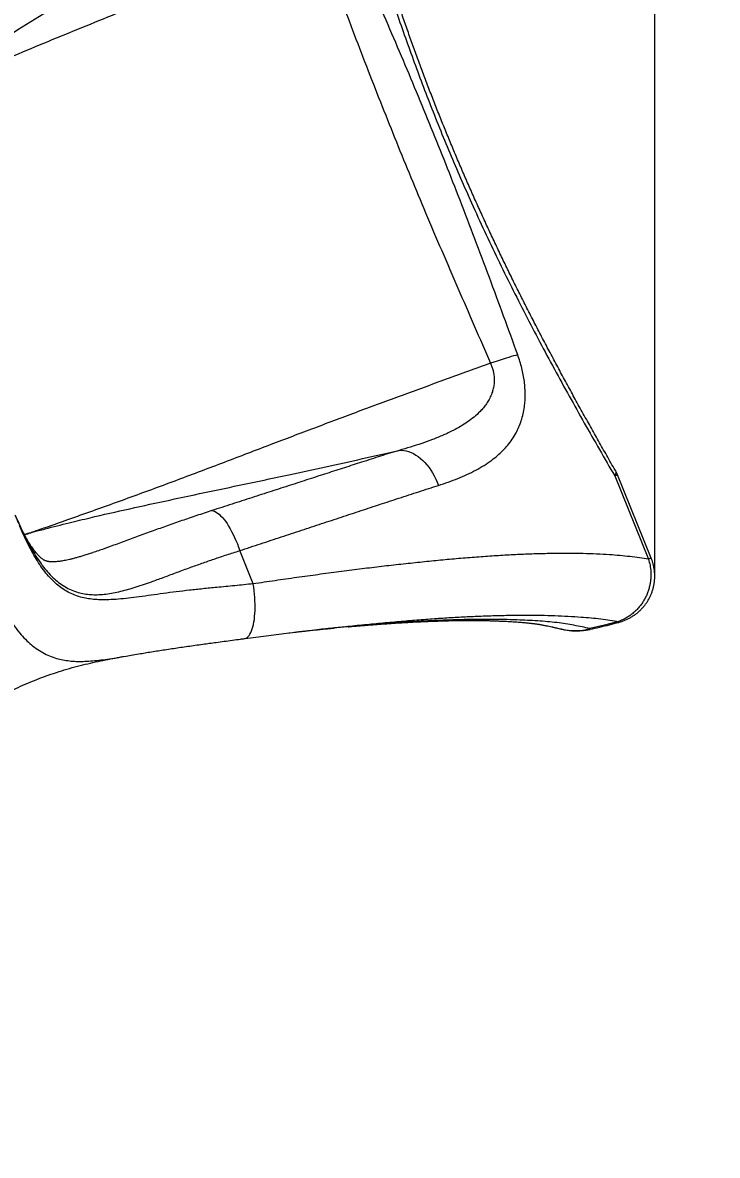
# Model space of a CAD drawing. Header units: millimetres. Extents: x -7447 to 8662, y -5576 to 6370.
# Drawn here: x 3867 to 4868, y -2960 to -1328 of the extents above; entities that cross this region are included whole.
import ezdxf

# ---------------------------------------------------------------- set-up
doc = ezdxf.new("R2010")
doc.units = ezdxf.units.MM
doc.layers.add('DiKom', color=7, linetype='Continuous')
doc.layers.add('DIKOM_ОБЪЕКТ', color=7, linetype='Continuous')
doc.styles.add('style1', font='arial.ttf', dxfattribs={"width": 0.8})
doc.dimstyles.new('1-50', dxfattribs={"dimtxt": 300, "dimasz": 200, "dimexe": 100, "dimexo": 0, "dimgap": 100, "dimtad": 1, "dimdec": 0, "dimtxsty": 'style1', "dimcen": 0, "dimclrd": 7, "dimclre": 7, "dimadec": 1, "dimazin": 2, "dimtfac": 1, "dimtdec": 0, "dimtmove": 1, "dimatfit": 3, "dimfxl": 0, "dimlwd": 25, "dimlwe": 18, "dimarcsym": 0})

# ---------------------------------------------------------------- blocks, each defined once
blk = doc.blocks.new('*D10')
at = {"color": 7, "linetype": 'Continuous', "lineweight": 18, "transparency": 16777216}
for p, q in [((-5489.7, 240.8), (-5489.7, 4573.5)), ((4778.2, -2126.8), (4778.2, 4573.5))]:
    blk.add_line(p, q, dxfattribs=at)
at = {"color": 7, "linetype": 'Continuous', "lineweight": 25, "transparency": 16777216}
blk.add_line((4578.2, 4473.5), (-5289.7, 4473.5), dxfattribs=at)
at = {"color": 7, "linetype": 'Continuous', "transparency": 16777216}
for points in [[(-5289.7, 4506.8), (-5289.7, 4440.2), (-5489.7, 4473.5)], [(4578.2, 4506.8), (4578.2, 4440.2), (4778.2, 4473.5)]]:
    blk.add_solid(points, dxfattribs=at)
at = {"layer": 'Defpoints', "color": 0, "linetype": 'Continuous', "transparency": 16777216}
for p in [(-5489.7, 4473.5), (-5489.7, 240.8), (4778.2, -2126.8)]:
    blk.add_point(p, dxfattribs=at)
at = {"color": 0, "linetype": 'Continuous', "lineweight": 15, "transparency": 16777216, "insert": (-777.3, 4726.8), "char_height": 300, "attachment_point": 5, "style": 'style1'}
blk.add_mtext('10300', dxfattribs=at)
blk = doc.blocks.new('*D11')
at = {"color": 7, "linetype": 'Continuous', "lineweight": 18, "transparency": 16777216}
for p, q in [((2045.4, 3512.3), (7772.1, 3512.3)), ((-1858.5, -4091.1), (7772.1, -4091.1))]:
    blk.add_line(p, q, dxfattribs=at)
at = {"color": 7, "linetype": 'Continuous', "lineweight": 25, "transparency": 16777216}
blk.add_line((7672.1, -3891.1), (7672.1, 3312.3), dxfattribs=at)
at = {"color": 7, "linetype": 'Continuous', "transparency": 16777216}
for points in [[(7638.8, 3312.3), (7705.4, 3312.3), (7672.1, 3512.3)], [(7638.8, -3891.1), (7705.4, -3891.1), (7672.1, -4091.1)]]:
    blk.add_solid(points, dxfattribs=at)
at = {"layer": 'Defpoints', "color": 0, "linetype": 'Continuous', "transparency": 16777216}
for p in [(2045.4, 3512.3), (7672.1, 3512.3), (-1858.5, -4091.1)]:
    blk.add_point(p, dxfattribs=at)
at = {"color": 0, "linetype": 'Continuous', "lineweight": 15, "transparency": 16777216, "insert": (7418.9, 3.2), "char_height": 300, "attachment_point": 5, "rotation": 90, "style": 'style1'}
blk.add_mtext('7600', dxfattribs=at)
blk = doc.blocks.new('*D12')
at = {"layer": 'Defpoints', "color": 0, "transparency": 16777216}
for p in [(-7446.9, 5919.7), (-7446.9, 736.9), (6905.5, -2412.7)]:
    blk.add_point(p, dxfattribs=at)
at = {"layer": 'DiKom', "color": 7, "lineweight": 18, "transparency": 16777216}
for p, q in [((-7446.9, 736.9), (-7446.9, 6019.7)), ((6905.5, -2412.7), (6905.5, 6019.7))]:
    blk.add_line(p, q, dxfattribs=at)
at = {"layer": 'DiKom', "color": 7, "lineweight": 25, "transparency": 16777216}
blk.add_line((6705.5, 5919.7), (-7246.9, 5919.7), dxfattribs=at)
at = {"layer": 'DiKom', "color": 7, "transparency": 16777216}
for points in [[(-7246.9, 5953.1), (-7246.9, 5886.4), (-7446.9, 5919.7)], [(6705.5, 5953.1), (6705.5, 5886.4), (6905.5, 5919.7)]]:
    blk.add_solid(points, dxfattribs=at)
at = {"layer": 'DiKom', "color": 0, "transparency": 16777216, "insert": (-918.3, 6173), "char_height": 300, "attachment_point": 5, "style": 'style1'}
blk.add_mtext('14300', dxfattribs=at)
blk = doc.blocks.new('*D13')
at = {"layer": 'Defpoints', "color": 0, "transparency": 16777216}
for p in [(2049.7, 5594.3), (-1141.9, -5576.4), (8561.7, -5576.4)]:
    blk.add_point(p, dxfattribs=at)
at = {"layer": 'DiKom', "color": 7, "lineweight": 18, "transparency": 16777216}
for p, q in [((2049.7, 5594.3), (8661.7, 5594.3)), ((-1141.9, -5576.4), (8661.7, -5576.4))]:
    blk.add_line(p, q, dxfattribs=at)
at = {"layer": 'DiKom', "color": 7, "lineweight": 25, "transparency": 16777216}
blk.add_line((8561.7, 5394.3), (8561.7, -5376.4), dxfattribs=at)
at = {"layer": 'DiKom', "color": 7, "transparency": 16777216}
for points in [[(8528.4, 5394.3), (8595, 5394.3), (8561.7, 5594.3)], [(8528.4, -5376.4), (8595, -5376.4), (8561.7, -5576.4)]]:
    blk.add_solid(points, dxfattribs=at)
at = {"layer": 'DiKom', "color": 0, "transparency": 16777216, "insert": (8308.5, 9), "char_height": 300, "attachment_point": 5, "rotation": 90, "style": 'style1'}
blk.add_mtext('11200', dxfattribs=at)

msp = doc.modelspace()

# ---------------------------------------------------------------- linework, layer by layer
at = {"layer": 'DIKOM_ОБЪЕКТ', "color": 7, "linetype": 'Continuous', "lineweight": 15}
for p, q in [((4720.4, -1981.1), (4769.1, -2101.2)), ((4773.1, -2099.7), (4724.4, -1979.6)), ((4199.5, -2136.7), (4180.1, -2088.8)), ((3970.1, -2091), (3968.1, -2091.7)), ((4643.7, -2201.8), (4643.3, -2201.7)), ((4684.7, -2201.1), (4684.7, -2201.1)), ((4252, -2207.2), (4268.2, -2205.3)), ((4025.1, -2239.2), (4025.6, -2239.1))]:
    msp.add_line(p, q, dxfattribs=at)
at = {"layer": 'DIKOM_ОБЪЕКТ', "color": 7, "linetype": 'Continuous', "lineweight": 15, "flags": 128}
for points in [[(4580.7, -1806.6), (4577.8, -1807.4), (4574.7, -1808.3), (4571.3, -1809.3), (4567.6, -1810.4), (4563.8, -1811.6), (4559.7, -1812.9), (4555.4, -1814.3), (4550.9, -1815.8), (4546.3, -1817.3), (4541.6, -1818.9)], [(4409.7, -1944.3), (4413.1, -1944.2), (4416.5, -1944.5), (4420, -1945.1), (4423.4, -1946.1), (4426.9, -1947.4), (4430.4, -1949), (4433.8, -1951), (4437.2, -1953.2), (4440.5, -1955.8), (4443.8, -1958.7), (4446.9, -1961.8), (4449.9, -1965.3), (4452.8, -1968.9), (4455.5, -1972.8), (4458, -1976.9), (4460.4, -1981.1), (4462.6, -1985.6), (4464.6, -1990.1), (4466.4, -1994.8)], [(4721.4, -1973.5), (4721.5, -1973.7), (4721.9, -1974.8), (4722, -1976.2), (4721.8, -1977.7), (4721.3, -1979.3), (4720.4, -1981.1)], [(4139.9, -2031.1), (4141.8, -2031.4), (4143.8, -2032.1), (4145.9, -2033.2), (4148.1, -2034.6), (4150.3, -2036.3), (4152.5, -2038.4), (4154.8, -2040.8), (4157.1, -2043.5), (4159.4, -2046.5), (4161.7, -2049.8), (4164, -2053.4), (4166.2, -2057.2), (4168.4, -2061.2), (4170.6, -2065.5), (4172.6, -2069.9), (4174.6, -2074.4), (4176.6, -2079.1), (4178.4, -2083.9), (4180.1, -2088.8)], [(4186.8, -2215.4), (4187.5, -2215.3), (4189.1, -2214.7), (4190.6, -2213.8), (4192.1, -2212.6), (4193.4, -2211), (4194.7, -2209.1), (4195.9, -2206.9), (4197, -2204.4), (4198.1, -2201.6), (4199, -2198.5), (4199.8, -2195.2), (4200.5, -2191.6), (4201.1, -2187.8), (4201.5, -2183.7), (4201.9, -2179.5), (4202.1, -2175.1), (4202.2, -2170.6), (4202.2, -2165.9), (4202, -2161.2), (4201.8, -2156.3), (4201.4, -2151.5), (4200.9, -2146.5), (4200.3, -2141.6), (4199.5, -2136.7)], [(4726.1, -2190.8), (4705.5, -2196.2), (4684.7, -2201.1), (4684.7, -2201.1)]]:
    msp.add_lwpolyline(points, dxfattribs=at)
at = {"layer": 'DIKOM_ОБЪЕКТ', "color": 7, "linetype": 'Continuous', "lineweight": 15}
for centre, radius, start, end in [((4678.1, -1998.4), 50, 22.0666, 29.8015), ((4741.3, -2030.7), 53.8, 108.2575, 112.7519), ((4793.5, -2160.3), 64, 108.6127, 112.3967), ((4662.7, -2122.2), 81.8, 256.5609, 285.51), ((4728.9, -2190.2), 2.8, 191.6007, 220.5345)]:
    msp.add_arc(centre, radius, start, end, dxfattribs=at)
for points, knots in [([(4301.4, -947.5), (4304.3, -959), (4310.1, -982.2), (4318.9, -1017.1), (4328.1, -1052.1), (4337.5, -1087.4), (4347.3, -1122.8), (4357.4, -1158.3), (4367.9, -1193.9), (4378.8, -1229.6), (4390.1, -1265.3), (4401.8, -1300.9), (4414, -1336.6), (4426.6, -1372.1), (4439.7, -1407.6), (4453.4, -1443.4), (4467.7, -1479.4), (4482.7, -1515.8), (4498.2, -1551.9), (4514.8, -1589.6), (4532.7, -1628.6), (4551.9, -1668.9), (4571.6, -1708.9), (4591.7, -1748.5), (4612.3, -1788), (4633.4, -1827.2), (4654.9, -1866.3), (4676.6, -1905), (4698.5, -1943.3), (4713.1, -1968.5), (4720.4, -1981.1)], [0, 0, 0, 0, 0.032973, 0.065949, 0.098921, 0.13202, 0.165123, 0.198222, 0.231441, 0.26467, 0.297898, 0.331117, 0.364342, 0.397577, 0.430811, 0.464036, 0.498546, 0.533067, 0.567588, 0.602098, 0.641501, 0.680928, 0.720363, 0.759792, 0.799198, 0.839343, 0.879508, 0.919682, 0.959851, 1, 1, 1, 1]), ([(4721.4, -1973.5), (4720.8, -1972.4), (4716.1, -1964.3), (4707.5, -1949.1), (4695.6, -1928.2), (4683.9, -1907.3), (4672.3, -1886.4), (4660.8, -1865.6), (4649.5, -1844.9), (4638.4, -1824.2), (4627.4, -1803.6), (4616.5, -1783.1), (4605.8, -1762.5), (4595.3, -1742.1), (4585, -1721.6), (4574.8, -1701.2), (4564.8, -1680.8), (4555, -1660.5), (4545.3, -1640.1), (4535.9, -1619.8), (4526.6, -1599.5), (4517.4, -1579.2), (4508.4, -1558.8), (4499.5, -1538.3), (4490.8, -1517.9), (4482.3, -1497.4), (4473.9, -1477), (4465.7, -1456.5), (4457.7, -1436), (4449.7, -1415.3), (4441.9, -1394.6), (4434.3, -1373.8), (4426.7, -1352.9), (4419.3, -1332), (4412.1, -1311), (4405, -1290), (4398, -1268.9), (4391.1, -1247.6), (4384.3, -1226.2), (4377.6, -1204.5), (4370.9, -1182.7), (4364.3, -1160.7), (4357.9, -1138.5), (4351.5, -1116.3), (4345.2, -1093.9), (4338.9, -1071.5), (4332.8, -1049.1), (4326.8, -1026.6), (4320.8, -1003.9), (4314.9, -981.1), (4310.4, -963.9), (4308, -954.3), (4307.5, -952.4)], [0, 0, 0, 0, 0.003539, 0.026156, 0.048463, 0.070456, 0.092394, 0.114132, 0.135688, 0.157071, 0.178285, 0.19934, 0.220241, 0.240997, 0.261615, 0.282103, 0.302469, 0.322721, 0.342867, 0.362916, 0.382792, 0.402669, 0.422554, 0.442412, 0.462218, 0.481946, 0.501572, 0.521152, 0.540833, 0.560536, 0.580268, 0.600035, 0.619843, 0.639698, 0.659604, 0.679373, 0.699279, 0.719379, 0.739666, 0.760131, 0.780765, 0.801557, 0.822495, 0.843567, 0.864758, 0.886054, 0.907438, 0.928893, 0.950413, 0.972299, 0.994568, 1, 1, 1, 1]), ([(4580.7, -1806.6), (4573.9, -1788), (4560.4, -1750.8), (4539.8, -1695), (4518.8, -1639.3), (4498, -1584.8), (4477.1, -1531.6), (4456.2, -1479.6), (4434.9, -1427.8), (4413.1, -1376.1), (4391, -1324.6), (4368.6, -1273.1), (4345.9, -1221.8), (4330.6, -1187.7), (4322.9, -1170.6)], [0, 0, 0, 0, 0.086672, 0.173345, 0.260051, 0.346756, 0.428263, 0.509769, 0.591355, 0.672943, 0.75469, 0.836438, 0.918218, 1, 1, 1, 1]), ([(3639.3, -1471.4), (3639.4, -1471.4), (3640.1, -1471.1), (3643.8, -1469.4), (3653.1, -1465), (3667.6, -1458.3), (3688.9, -1448.5), (3714.2, -1436.9), (3743.4, -1423.7), (3772.6, -1410.8), (3801.7, -1398.1), (3837.3, -1382.8), (3879.4, -1365.1), (3928.2, -1345), (3978, -1324.7), (4028.8, -1303.7), (4080.5, -1282), (4132.1, -1259.8), (4183.7, -1236.9), (4235.1, -1213.3), (4269.1, -1196.9), (4286.1, -1188.7)], [0, 0, 0, 0, 0.000323, 0.002931, 0.016878, 0.043109, 0.06934, 0.114515, 0.159702, 0.204905, 0.250114, 0.295307, 0.370852, 0.446399, 0.521945, 0.601613, 0.6813, 0.76099, 0.840673, 0.920343, 1, 1, 1, 1]), ([(4286.1, -1188.7), (4299.1, -1223.5), (4318.7, -1275.7), (4345, -1345.2), (4365, -1397.1), (4385.2, -1448.7), (4405.7, -1499.9), (4426.6, -1551.1), (4448.4, -1603.2), (4471, -1656.4), (4502.2, -1728.7), (4525.8, -1782.8), (4541.6, -1818.9)], [0, 0, 0, 0, 0.163916, 0.24588, 0.327844, 0.408977, 0.490111, 0.5713, 0.65249, 0.73936, 0.826231, 1, 1, 1, 1]), ([(4095.3, -1195.9), (4080.9, -1204.4), (4052.3, -1221.4), (4009.3, -1247.1), (3963.9, -1274.4), (3916.3, -1303.7), (3866.6, -1334.7), (3816.8, -1365.9), (3766.8, -1397), (3722.5, -1424), (3686, -1445.5), (3663.8, -1458), (3650.2, -1465.5), (3644.3, -1468.8), (3640.6, -1470.7), (3639.4, -1471.4), (3639.3, -1471.4)], [0, 0, 0, 0, 0.094708, 0.18942, 0.284126, 0.394178, 0.504246, 0.614325, 0.724401, 0.83446, 0.905096, 0.96168, 0.976909, 0.992336, 0.999492, 1, 1, 1, 1]), ([(4466.4, -1994.8), (4471.2, -1993.2), (4480.7, -1990.1), (4494.4, -1984.9), (4507.6, -1979.2), (4520.2, -1973), (4532.2, -1966.1), (4542.6, -1959), (4551.6, -1951.8), (4559.3, -1944.7), (4566.4, -1936.9), (4572.8, -1928.5), (4578.1, -1919.7), (4582.5, -1910.7), (4585.9, -1901.6), (4588.6, -1891.9), (4590.4, -1882.2), (4591.3, -1872.9), (4591.6, -1864), (4591.2, -1854.7), (4590.3, -1845.3), (4588.8, -1835.7), (4586.7, -1826), (4584, -1816.3), (4581.8, -1809.8), (4580.7, -1806.6)], [0, 0, 0, 0, 0.05981, 0.119754, 0.179729, 0.239655, 0.29949, 0.359227, 0.405994, 0.452896, 0.499798, 0.546612, 0.593305, 0.633251, 0.673319, 0.713344, 0.753229, 0.784306, 0.815492, 0.846655, 0.877703, 0.908211, 0.938857, 0.969498, 1, 1, 1, 1]), ([(4541.6, -1818.9), (4520.3, -1826.6), (4477.6, -1841.9), (4413.9, -1865.1), (4350.6, -1888.5), (4287.5, -1912.2), (4223.2, -1936.6), (4157.8, -1961.6), (4101.9, -1982.8), (4057, -1999.4), (4023.2, -2011.8), (3989.2, -2024.1), (3958.8, -2035), (3929, -2045.5), (3907.2, -2053.1), (3890.7, -2058.9), (3884.2, -2061.1), (3880.7, -2062.3), (3879.6, -2062.8), (3879.2, -2062.9), (3879.1, -2062.9)], [0, 0, 0, 0, 0.095685, 0.191379, 0.287078, 0.382776, 0.478465, 0.580881, 0.683297, 0.734529, 0.785766, 0.836996, 0.888218, 0.92225, 0.969666, 0.984534, 0.994793, 0.998319, 0.999721, 1, 1, 1, 1]), ([(4541.6, -1818.9), (4542.3, -1820.6), (4543.6, -1823.9), (4545.1, -1829), (4546.3, -1835), (4546.9, -1841.6), (4546.6, -1848.7), (4545.5, -1855.3), (4544, -1860.4), (4542.1, -1865.5), (4539.6, -1870.9), (4535.7, -1877.2), (4531.3, -1883), (4525.4, -1889.5), (4517.9, -1896.4), (4508.4, -1903.5), (4498.4, -1909.8), (4486.7, -1916.2), (4473.3, -1922.6), (4458, -1928.8), (4442.3, -1934.4), (4426.2, -1939.6), (4415.2, -1942.7), (4409.7, -1944.3)], [0, 0, 0, 0, 0.02167, 0.043409, 0.065077, 0.097488, 0.128178, 0.159023, 0.189783, 0.202162, 0.239339, 0.276659, 0.314057, 0.351337, 0.411921, 0.472654, 0.533475, 0.59418, 0.675237, 0.756384, 0.837614, 0.91886, 1, 1, 1, 1]), ([(3879.1, -2062.9), (3879.4, -2062.9), (3880.5, -2062.5), (3884.2, -2061.5), (3890.8, -2059.8), (3908, -2055.2), (3932.7, -2049), (3973.4, -2039.2), (4021.6, -2028.3), (4079.1, -2015.8), (4136.4, -2003.6), (4193.7, -1991.6), (4249.6, -1979.8), (4304, -1968), (4356.9, -1956.3), (4392.1, -1948.3), (4409.7, -1944.3)], [0, 0, 0, 0, 0.001349, 0.006781, 0.020726, 0.038563, 0.10422, 0.160337, 0.268038, 0.375757, 0.483493, 0.59123, 0.698946, 0.799296, 0.899649, 1, 1, 1, 1]), ([(4409.7, -1944.3), (4405.3, -1945.7), (4396.6, -1948.4), (4383.1, -1952.6), (4369.5, -1957), (4352.2, -1962.5), (4331, -1969.3), (4305.7, -1977.5), (4279.7, -1985.9), (4253, -1994.5), (4225.6, -2003.4), (4197.5, -2012.5), (4169, -2021.7), (4149.6, -2028), (4139.9, -2031.1)], [0, 0, 0, 0, 0.055046, 0.110093, 0.165236, 0.220378, 0.316733, 0.413152, 0.509572, 0.605927, 0.704411, 0.80296, 0.901513, 1, 1, 1, 1]), ([(4180.1, -2088.8), (4190.1, -2085.5), (4210.3, -2078.8), (4240, -2069), (4269.2, -2059.4), (4298.2, -2049.8), (4326.8, -2040.4), (4354.9, -2031.1), (4382.5, -2022), (4405.4, -2014.5), (4423.9, -2008.5), (4438.3, -2003.8), (4452.5, -1999.2), (4461.8, -1996.3), (4466.4, -1994.8)], [0, 0, 0, 0, 0.096505, 0.193073, 0.289641, 0.386146, 0.484732, 0.583384, 0.682037, 0.780623, 0.835421, 0.890219, 0.94511, 1, 1, 1, 1]), ([(3968.1, -2091.7), (3968, -2091.8), (3965.7, -2092.6), (3961.5, -2093.9), (3955.5, -2095.8), (3949.9, -2097.5), (3944.6, -2099), (3939.7, -2100.4), (3935.1, -2101.5), (3930.8, -2102.4), (3927, -2103.2), (3923.4, -2103.8), (3920.1, -2104.3), (3917.1, -2104.6), (3914.3, -2104.8), (3911.8, -2104.9), (3909.6, -2105), (3907.7, -2104.9), (3906.1, -2104.8), (3904.6, -2104.6), (3903.1, -2104.3), (3901.7, -2103.9), (3900.4, -2103.5), (3899.3, -2103.1), (3898, -2102.4), (3896.8, -2101.6), (3895.5, -2100.8), (3894.1, -2099.7), (3892.8, -2098.5), (3891.3, -2097.2), (3889.7, -2095.5), (3887.9, -2093.6), (3886, -2091.3), (3884.1, -2088.9), (3882.2, -2086.2), (3880.2, -2083.4), (3878, -2080.1), (3875.8, -2076.5), (3873.5, -2072.6), (3871.1, -2068.3), (3868.7, -2063.7), (3866.2, -2058.8), (3863.7, -2053.6), (3861.1, -2048.1), (3858.7, -2042.7), (3857.2, -2039.1), (3856.5, -2037.6)], [0, 0, 0, 0, 0.001167, 0.027181, 0.05266, 0.077568, 0.101881, 0.125586, 0.148681, 0.171174, 0.193086, 0.214447, 0.235338, 0.256682, 0.277901, 0.29917, 0.32064, 0.342524, 0.361623, 0.381363, 0.409124, 0.43796, 0.468515, 0.501689, 0.533832, 0.560616, 0.584986, 0.607799, 0.629343, 0.649427, 0.670718, 0.692342, 0.714288, 0.73652, 0.755759, 0.775688, 0.797488, 0.819441, 0.841614, 0.86406, 0.886823, 0.90994, 0.933441, 0.957352, 0.981692, 1, 1, 1, 1]), ([(3857, -2038.8), (3859, -2043.5), (3863.1, -2052.9), (3869.4, -2066.3), (3875.9, -2079.1), (3882.8, -2091.2), (3889.9, -2102.4), (3897.3, -2112.6), (3904.9, -2121.6), (3912.8, -2129.5), (3921.2, -2136.4), (3930.1, -2142.1), (3939.6, -2146.6), (3949, -2149.7), (3958.3, -2151.5), (3967.5, -2152.3), (3977.1, -2152.3), (3987.1, -2151.4), (3997.6, -2149.7), (4008.4, -2147.4), (4019.5, -2144.5), (4030.8, -2141.1), (4042.6, -2137.2), (4056.2, -2132.4), (4071.8, -2126.7), (4089.7, -2120), (4107.6, -2113.4), (4125.4, -2107), (4143.1, -2100.8), (4161.3, -2094.7), (4173.8, -2090.8), (4180.1, -2088.8)], [0, 0, 0, 0, 0.034392, 0.068804, 0.103193, 0.138469, 0.173771, 0.209042, 0.243201, 0.277391, 0.311546, 0.347044, 0.382585, 0.418083, 0.448382, 0.478707, 0.50901, 0.540129, 0.57127, 0.602393, 0.632975, 0.663587, 0.694203, 0.72479, 0.766756, 0.808756, 0.850722, 0.88785, 0.924977, 0.962489, 1, 1, 1, 1]), ([(4139.9, -2031.1), (4132.6, -2033.5), (4118, -2038.3), (4096.6, -2045.6), (4075.6, -2053), (4054.6, -2060.5), (4033.8, -2068.1), (4013.2, -2075.7), (3994.8, -2082.4), (3980.4, -2087.6), (3972.9, -2090.1), (3970.1, -2091)], [0, 0, 0, 0, 0.118234, 0.236468, 0.355474, 0.474481, 0.599624, 0.724823, 0.849956, 0.945682, 1, 1, 1, 1]), ([(4199.5, -2136.7), (4195, -2137.1), (4186.1, -2138), (4172.9, -2139.3), (4159.8, -2140.6), (4144.4, -2142.1), (4126.8, -2143.8), (4107.3, -2145.9), (4088.3, -2148.1), (4069.9, -2150.6), (4052.1, -2153), (4035.4, -2155.3), (4019.8, -2157.3), (4005.2, -2158.8), (3992.4, -2159.6), (3981.2, -2159.7), (3971.4, -2159.3), (3962, -2158.2), (3952.8, -2156.4), (3943.7, -2153.6), (3934.8, -2149.8), (3926.3, -2144.9), (3918, -2138.9), (3910.1, -2131.7), (3902.5, -2123.4), (3895.3, -2114.1), (3888.3, -2103.7), (3881.6, -2092.3), (3875.1, -2079.9), (3868.7, -2066.6), (3864.6, -2057.2), (3862.5, -2052.4)], [0, 0, 0, 0, 0.025351, 0.050703, 0.076157, 0.101611, 0.142062, 0.182542, 0.222991, 0.26452, 0.306081, 0.347613, 0.387211, 0.426836, 0.466431, 0.496923, 0.527447, 0.557965, 0.588448, 0.621549, 0.654677, 0.687774, 0.721963, 0.756185, 0.790375, 0.824794, 0.859244, 0.893667, 0.929101, 0.964562, 1, 1, 1, 1]), ([(3879.1, -2062.9), (3879, -2062.9), (3878.9, -2063), (3875.8, -2063.9), (3872.8, -2064.7), (3869.8, -2065.6), (3869.7, -2065.7)], [0, 0, 0, 0, 0.027559, 0.02914, 0.98977, 1, 1, 1, 1]), ([(3869.9, -2066), (3870, -2066), (3872.9, -2065), (3876, -2063.9), (3879, -2062.9), (3879.1, -2062.9)], [0, 0, 0, 0, 0.011446, 0.975717, 1, 1, 1, 1]), ([(4769.1, -2101.2), (4764.8, -2100.5), (4756.2, -2099.1), (4742.4, -2097.4), (4727.9, -2095.9), (4712, -2094.6), (4694.4, -2093.7), (4675.1, -2093), (4655, -2092.8), (4634.1, -2092.9), (4612.2, -2093.3), (4589.2, -2094.1), (4565.3, -2095.3), (4540.6, -2096.8), (4515.1, -2098.7), (4489.2, -2100.8), (4462.9, -2103.3), (4436.3, -2106), (4409, -2108.9), (4381.1, -2112.1), (4352.5, -2115.6), (4323.1, -2119.4), (4292.9, -2123.4), (4262.2, -2127.6), (4231.1, -2132), (4210, -2135.2), (4199.5, -2136.7)], [0, 0, 0, 0, 0.036007, 0.072014, 0.108137, 0.14426, 0.186422, 0.228618, 0.270826, 0.313021, 0.355183, 0.398568, 0.441991, 0.485427, 0.52885, 0.572235, 0.614372, 0.656544, 0.698728, 0.7409, 0.783037, 0.826404, 0.869809, 0.913228, 0.956633, 1, 1, 1, 1]), ([(4769.1, -2101.2), (4769.9, -2104.1), (4771.6, -2109.9), (4772.5, -2117.7), (4772.7, -2124.3), (4772.4, -2129.6), (4771.7, -2134.9), (4770.7, -2140.3), (4769.2, -2145.7), (4767.2, -2151.1), (4764.8, -2156.4), (4761.9, -2161.5), (4758.6, -2166.5), (4754.8, -2171.2), (4750.6, -2175.6), (4746.1, -2179.6), (4741.5, -2183.1), (4736.6, -2186.1), (4731.5, -2188.7), (4727.9, -2190.1), (4726.1, -2190.8)], [0, 0, 0, 0, 0.08174, 0.164914, 0.212404, 0.259891, 0.308532, 0.357172, 0.408409, 0.459646, 0.512336, 0.565024, 0.619597, 0.674167, 0.730479, 0.786793, 0.839336, 0.891882, 0.94594, 1, 1, 1, 1]), ([(4726.7, -2192), (4728, -2191.6), (4730.8, -2190.8), (4735, -2189.2), (4739.4, -2187.2), (4743.7, -2184.9), (4747.8, -2182.3), (4751.7, -2179.5), (4755.4, -2176.5), (4758.8, -2173.2), (4762, -2169.6), (4765, -2165.9), (4767.6, -2162), (4770, -2157.9), (4772.1, -2153.8), (4773.9, -2149.4), (4775.4, -2145), (4776.5, -2140.5), (4777.4, -2135.9), (4777.9, -2131.4), (4778.2, -2126.8), (4778.1, -2122.1), (4777.7, -2117.5), (4777, -2113), (4776, -2108.5), (4774.7, -2104.1), (4773.7, -2101.1), (4773.1, -2099.7), (4773.1, -2099.7)], [0, 0, 0, 0, 0.03333, 0.074602, 0.116101, 0.157772, 0.199495, 0.240837, 0.281187, 0.321865, 0.362783, 0.403827, 0.444735, 0.484309, 0.523962, 0.563991, 0.604289, 0.64471, 0.683942, 0.722966, 0.762409, 0.802231, 0.842277, 0.881319, 0.920322, 0.959753, 0.999591, 1, 1, 1, 1]), ([(3814.9, -2122.9), (3817.2, -2128.3), (3821.9, -2139.2), (3829.2, -2154.3), (3836.6, -2168.6), (3844.4, -2181.9), (3852.5, -2194.2), (3860.7, -2205.1), (3869.1, -2214.6), (3877.6, -2222.8), (3886.6, -2229.9), (3896, -2235.9), (3905.8, -2240.6), (3915.5, -2244), (3925.1, -2246.3), (3934.4, -2247.7), (3944.1, -2248.4), (3954.3, -2248.4), (3965.2, -2247.9), (3976.8, -2246.7), (3989.1, -2245.1), (4002.3, -2243.1), (4011.4, -2241.6), (4016.4, -2240.7), (4016.4, -2240.7)], [0, 0, 0, 0, 0.050601, 0.101234, 0.151833, 0.203721, 0.255647, 0.307533, 0.357276, 0.407053, 0.456797, 0.507781, 0.5588, 0.609787, 0.652315, 0.694878, 0.737441, 0.779969, 0.823668, 0.867411, 0.911148, 0.954841, 0.999944, 1, 1, 1, 1]), ([(4268.2, -2205.3), (4269, -2205.2), (4279.2, -2204), (4298.3, -2201.8), (4325.7, -2198.8), (4352.9, -2196), (4379.9, -2193.4), (4406.3, -2191), (4432.2, -2188.8), (4457.4, -2186.9), (4481.7, -2185.3), (4505.2, -2184), (4528.2, -2183), (4550.5, -2182.2), (4572.3, -2181.8), (4593.6, -2181.6), (4614.3, -2181.8), (4634.3, -2182.3), (4653.5, -2183.2), (4670.9, -2184.3), (4686.5, -2185.6), (4700.3, -2187), (4713.7, -2188.7), (4722, -2190.1), (4726.1, -2190.8)], [0, 0, 0, 0, 0.004258, 0.052458, 0.100618, 0.150177, 0.199779, 0.249396, 0.298999, 0.348558, 0.396924, 0.445329, 0.493747, 0.542153, 0.590519, 0.640258, 0.690035, 0.739833, 0.789626, 0.839377, 0.879464, 0.919551, 0.959776, 1, 1, 1, 1]), ([(4258.6, -2206.4), (4259.5, -2206.3), (4261.1, -2206.1), (4263.5, -2205.8), (4266, -2205.5), (4268.8, -2205.2), (4271.6, -2204.9), (4274.1, -2204.6), (4276.7, -2204.3), (4281.3, -2203.8), (4285.9, -2203.3), (4289.8, -2202.9), (4291.1, -2202.8), (4291.6, -2202.7), (4291.7, -2202.7), (4291.7, -2202.7)], [0, 0, 0, 0, 0.07117, 0.13281, 0.199832, 0.281203, 0.365501, 0.432074, 0.498466, 0.582, 0.83477, 0.896341, 0.927455, 0.96266, 1, 1, 1, 1]), ([(4288.5, -2203.1), (4291, -2202.8), (4296.2, -2202.3), (4304.7, -2201.4), (4311.4, -2200.8), (4315.3, -2200.4), (4316.1, -2200.3)], [0, 0, 0, 0, 0.270718, 0.575835, 0.915494, 1, 1, 1, 1]), ([(4684.6, -2201), (4680.9, -2200.2), (4673.4, -2198.6), (4661.8, -2196.3), (4649.7, -2194.3), (4637.1, -2192.5), (4623.6, -2191.1), (4609.4, -2190.1), (4594.9, -2189.2), (4578.6, -2188.5), (4560.5, -2188), (4540.4, -2187.8), (4519.6, -2187.9), (4498.3, -2188.3), (4475.5, -2189), (4451.3, -2190.1), (4425.5, -2191.5), (4399.1, -2193.3), (4372.2, -2195.3), (4344.7, -2197.6), (4317.9, -2200.1), (4300, -2201.9), (4291.7, -2202.7)], [0, 0, 0, 0, 0.042415, 0.084763, 0.127027, 0.169214, 0.211368, 0.253519, 0.295644, 0.337727, 0.390559, 0.443294, 0.495917, 0.548417, 0.60081, 0.659184, 0.717454, 0.775602, 0.833608, 0.891466, 0.949219, 1, 1, 1, 1]), ([(4336, -2198.5), (4338.5, -2198.3), (4343.8, -2197.8), (4351.7, -2197.1), (4359.6, -2196.5), (4366.9, -2195.9), (4373.5, -2195.4), (4379.5, -2194.9), (4384.9, -2194.5), (4389.7, -2194.2), (4393.2, -2193.9), (4395.6, -2193.8), (4397.4, -2193.6), (4399.5, -2193.5), (4402.6, -2193.3), (4406.7, -2193), (4411.3, -2192.7), (4415.8, -2192.5), (4420, -2192.2), (4424, -2192), (4427.5, -2191.8), (4430.8, -2191.6), (4433.6, -2191.5), (4436.1, -2191.4), (4438.3, -2191.3), (4440.6, -2191.2), (4443.2, -2191), (4446.6, -2190.9), (4450.9, -2190.7), (4455.7, -2190.5), (4460.7, -2190.3), (4465.2, -2190.2), (4469.2, -2190), (4472.6, -2189.9), (4475.5, -2189.8), (4478.1, -2189.8), (4481, -2189.7), (4484.4, -2189.6), (4488.8, -2189.5), (4494, -2189.5), (4499.8, -2189.4), (4506.2, -2189.3), (4512.7, -2189.3), (4519.3, -2189.3), (4525.5, -2189.4), (4531.7, -2189.5), (4537.7, -2189.6), (4543.6, -2189.8), (4549.1, -2190), (4554.5, -2190.2), (4559.6, -2190.4), (4564.4, -2190.6), (4569.2, -2190.9), (4574.1, -2191.2), (4579, -2191.5), (4583.6, -2191.9), (4587.4, -2192.2), (4590.8, -2192.5), (4594, -2192.8), (4596.9, -2193.1), (4599.3, -2193.3), (4601.2, -2193.6), (4603.3, -2193.8), (4605.3, -2194.1), (4607.1, -2194.3), (4608.4, -2194.5), (4609.4, -2194.7), (4610.4, -2194.8), (4611.5, -2195), (4613, -2195.3), (4614.9, -2195.6), (4617.9, -2196.1), (4621.6, -2196.9), (4625.9, -2197.7), (4629, -2198.4), (4631.2, -2198.9), (4632.5, -2199.2), (4634.1, -2199.6), (4636, -2200), (4638.5, -2200.6), (4641.1, -2201.2), (4642.9, -2201.7), (4643.7, -2201.9)], [0, 0, 0, 0, 0.018131, 0.038453, 0.058223, 0.076256, 0.092552, 0.107108, 0.121345, 0.133398, 0.143264, 0.148055, 0.15209, 0.1571, 0.164492, 0.176364, 0.189073, 0.201048, 0.212289, 0.222797, 0.232561, 0.241064, 0.248739, 0.255585, 0.261603, 0.267034, 0.274092, 0.283316, 0.294702, 0.309783, 0.323732, 0.336553, 0.348173, 0.35799, 0.365877, 0.372794, 0.381189, 0.391182, 0.402772, 0.419645, 0.437224, 0.455481, 0.47765, 0.49779, 0.517313, 0.536912, 0.557313, 0.577054, 0.594911, 0.613625, 0.631666, 0.648377, 0.664455, 0.682581, 0.7017, 0.718849, 0.734085, 0.745887, 0.759043, 0.773667, 0.782445, 0.791253, 0.800832, 0.812152, 0.820758, 0.827336, 0.8319, 0.8361, 0.841166, 0.849108, 0.858529, 0.868756, 0.893471, 0.915711, 0.935767, 0.941375, 0.947475, 0.955039, 0.964074, 0.974581, 0.989782, 1, 1, 1, 1]), ([(4643.3, -2201.7), (4644.4, -2202), (4645.7, -2202.3), (4647, -2202.6), (4647.2, -2202.6)], [0, 0, 0, 0, 0.841677, 1, 1, 1, 1]), ([(4647.5, -2202.7), (4649, -2202.9), (4652.2, -2203.5), (4657.2, -2204.1), (4662.5, -2204.4), (4667.7, -2204.3), (4672.9, -2204), (4678.1, -2203.4), (4682.1, -2202.8), (4684.4, -2202.3), (4684.9, -2202.2)], [0, 0, 0, 0, 0.116601, 0.262025, 0.402621, 0.538474, 0.676158, 0.815964, 0.958416, 1, 1, 1, 1]), ([(4684.7, -2201.1), (4684.6, -2201.1), (4684.6, -2201), (4684.6, -2201), (4684.6, -2201)], [0, 0, 0, 0, 0.778542, 1, 1, 1, 1]), ([(4685.1, -2202.1), (4685.1, -2202.1), (4685.1, -2202.2), (4684.9, -2201.8), (4684.7, -2201.3), (4684.7, -2201.1)], [0, 0, 0, 0, 0.226131, 0.613065, 1, 1, 1, 1]), ([(4685.1, -2202.1), (4689.7, -2201.1), (4699, -2199), (4712.7, -2195.7), (4722, -2193.3), (4726.6, -2192), (4726.7, -2192)], [0, 0, 0, 0, 0.325465, 0.671202, 0.986655, 1, 1, 1, 1]), ([(4016.4, -2240.7), (4019.6, -2240.1), (4026.5, -2238.9), (4036.4, -2237.3), (4046, -2235.6), (4055.3, -2234.1), (4064.9, -2232.6), (4074.7, -2231.1), (4084.7, -2229.6), (4094.9, -2228.1), (4105.3, -2226.6), (4116, -2225.1), (4126.3, -2223.6), (4136.3, -2222.3), (4146.6, -2220.9), (4157.6, -2219.4), (4169.4, -2217.8), (4179.2, -2216.5), (4185, -2215.8), (4186.8, -2215.5)], [0, 0, 0, 0, 0.066136, 0.138514, 0.194863, 0.254322, 0.313895, 0.373614, 0.433511, 0.49362, 0.553973, 0.614605, 0.675546, 0.727449, 0.781267, 0.844488, 0.907809, 0.971206, 1, 1, 1, 1]), ([(4186.8, -2215.4), (4188.5, -2215.2), (4195.2, -2214.3), (4206.9, -2212.8), (4221.7, -2210.9), (4236.4, -2209.1), (4246.5, -2207.8), (4251.7, -2207.2), (4252.1, -2207.2)], [0, 0, 0, 0, 0.075697, 0.304426, 0.530852, 0.75527, 0.980529, 1, 1, 1, 1]), ([(3841.8, -2295.1), (3844.6, -2293.7), (3852, -2289.9), (3864, -2284.3), (3877.7, -2278.4), (3891, -2273), (3904.9, -2267.9), (3919.5, -2263), (3934.8, -2258.4), (3949.9, -2254.3), (3964.8, -2250.8), (3979.3, -2247.6), (3993.4, -2244.8), (4004.5, -2242.7), (4010.9, -2241.6), (4012.7, -2241.3)], [0, 0, 0, 0, 0.052143, 0.137012, 0.218291, 0.296772, 0.373126, 0.462689, 0.550647, 0.637438, 0.723171, 0.807236, 0.888854, 0.967346, 1, 1, 1, 1])]:
    msp.add_open_spline(points, degree=3, knots=knots, dxfattribs=at)

# ---------------------------------------------------------------- dimensions: what is measured, and where the dimension line sits
at = {"color": 7, "linetype": 'Continuous', "lineweight": 15}
for base, p1, p2, angle, text, picture, middle in [((-5489.7, 4473.5), (4778.2, -2126.8), (-5489.7, 240.8), 180, '10300', '*D10', (-777.3, 4473.5)), ((7672.1, 3512.3), (-1858.5, -4091.1), (2045.4, 3512.3), 270, '7600', '*D11', (7672.1, 3.2))]:
    dim = msp.add_linear_dim(base=base, p1=p1, p2=p2, angle=angle, text=text, dimstyle='1-50', dxfattribs=at)
    dim.commit()
    dim.dimension.update_dxf_attribs({"geometry": picture, "text_midpoint": middle, "dimtype": 160})
at = {"layer": 'DiKom'}
for base, p1, p2, angle, text, picture, middle in [((-7446.9, 5919.7), (6905.5, -2412.7), (-7446.9, 736.9), 180, '14300', '*D12', (-918.3, 5919.7)), ((8561.7, -5576.4), (2049.7, 5594.3), (-1141.9, -5576.4), 270, '11200', '*D13', (8561.7, 9))]:
    dim = msp.add_linear_dim(base=base, p1=p1, p2=p2, angle=angle, text=text, dimstyle='1-50', dxfattribs=at)
    dim.commit()
    dim.dimension.update_dxf_attribs({"geometry": picture, "text_midpoint": middle, "dimtype": 160})

doc.saveas('drawing.dxf')
